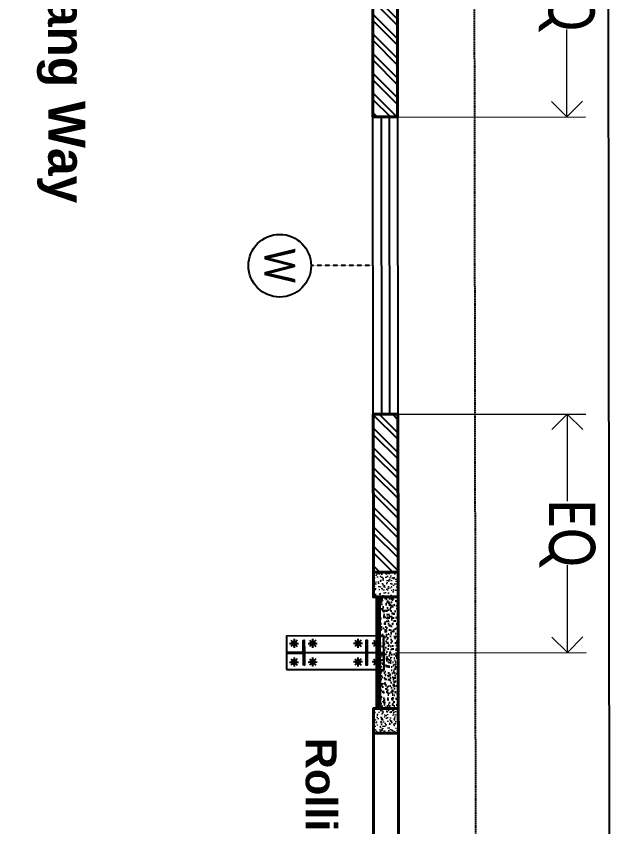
# Model space of a CAD drawing. Header units: feet. Extents: x -99009 to 3252343, y -11094690 to 9035152.
# Drawn here: x 2525954 to 2530777, y -1976592 to -1970049 of the extents above; entities that cross this region are included whole.
import ezdxf

# ---------------------------------------------------------------- set-up
doc = ezdxf.new("R2010")
doc.units = ezdxf.units.FT
doc.header["$PDSIZE"] = -1
doc.linetypes.add('HIDDEN', pattern=[0.375, 0.25, -0.125])
for name, color, linetype in [('1', 1, 'Continuous'), ('HATCH', 252, 'Continuous'), ('K-LINE', 7, 'Continuous'), ('TEXT DETAILS', 190, 'Continuous'), ('WALL DIMENSIONS', 40, 'Continuous'), ('WINDOW', 5, 'Continuous')]:
    doc.layers.add(name, color=color, linetype=linetype)
for name, color, linetype, lineweight in [('DIMENTIONS', 33, 'Continuous', 15), ('ELEVATION', 2, 'Continuous', 25), ('RCC', 3, 'Continuous', 40), ('ROAD', 134, 'Continuous', 0), ('WALL', 10, 'Continuous', 40)]:
    doc.layers.add(name, color=color, linetype=linetype, lineweight=lineweight)
doc.layers.add('HATCH WALL', color=7, linetype='Continuous', true_color=0x7d7d7d)
doc.styles.add('CALIBRI', font='calibri.ttf', dxfattribs={"width": 0.8})
doc.styles.get("Standard").update_dxf_attribs({"font": 'GOTHICB.TTF'})
doc.dimstyles.new('MERAKI 150', dxfattribs={"dimtxt": 375, "dimasz": 250, "dimexe": 150, "dimexo": 0, "dimgap": 0, "dimtad": 0, "dimdec": 0, "dimzin": 0, "dimdsep": 46, "dimtxsty": 'CALIBRI', "dimblk": 'OPEN90', "dimcen": 0, "dimclrd": 8, "dimclre": 8, "dimclrt": 256, "dimadec": 0, "dimazin": 0, "dimtfac": 1, "dimtdec": 0, "dimtix": 1, "dimtofl": 0, "dimtmove": 0, "dimatfit": 0, "dimldrblk": 'OPEN90', "dimfxl": 1, "dimtolj": 1, "dimtzin": 0, "dimlwd": -1, "dimlwe": -1, "dimarcsym": 1})
pattern_1 = [(270, (-3125, -67.5), (12.5, -5e-15), [])]
pattern_2 = [(45, (612769.12, -85329.73), (-79.549513, 79.549513), []), (45, (612822.15, -85329.73), (-79.549513, 79.549513), [])]
pattern_3 = [(230, (46526.59, -1654.01), (-71.72602, 6.27521), [7.5, -82.5]), (175, (46526.59, -1654.01), (13.87513, -75.21921), [6, -66]), (280.45144, (46520.61, -1653.485), (-57.85088, -68.944), [6.37402, -70.11421]), (226.1842, (46526.59, -1674.01), (-106.72413, 16.55193), [11.25, -123.75]), (276.63564, (46517.7, -1672.63), (-93.4662, -97.41186), [9.56103, -105.17138]), (171.18416, (46526.59, -1674.01), (-93.4662, -97.41186), [9, -99]), (201, (46516.59, -1669.01), (-59.690705, 40.26189), [7.5, -82.5]), (146, (46516.59, -1669.01), (-24.33153, -72.515), [6, -66]), (251.45144, (46511.615, -1665.65), (-84.02224, -32.25312), [6.37402, -70.11421]), (217.5, (46526.59, -1654.008), (-1.215986, -33.289385), [0, -65.2, 0, -67, 0, -66.25]), (187.5, (46526.59, -1654.008), (-26.306954, -39.44117), [0, -38.2, 0, -63.7, 0, -25.25]), (147.5, (46548.89, -1654.008), (-53.382244, 2.255487), [0, -25, 0, -78, 0, -103.5]), (137.5, (46558.89, -1654.01), (-58.318617, -10.0105), [0, -32.5, 0, -51.8, 0, -73.5])]

# ---------------------------------------------------------------- blocks, each defined once
blk = doc.blocks.new('_Open90')
at = {"color": 0, "linetype": 'ByBlock', "lineweight": -2}
for p, q in [((-0.5, 0.5), (0, 0)), ((0, 0), (-1, 0)), ((0, 0), (-0.5, -0.5))]:
    blk.add_line(p, q, dxfattribs=at)
blk = doc.blocks.new('*D177')
at = {"layer": 'Defpoints', "color": 0, "transparency": 16777216}
for p in [(1926, 1366.2), (0, 0), (1926, 0)]:
    blk.add_point(p, dxfattribs=at)
at = {"layer": 'DIMENTIONS', "color": 8, "transparency": 16777216}
for p, q in [((0, 0), (0, 1516.2)), ((1926, 0), (1926, 1516.2)), ((250, 1366.2), (704.2, 1366.2)), ((1676, 1366.2), (1221.8, 1366.2))]:
    blk.add_line(p, q, dxfattribs=at)
at = {"layer": 'DIMENTIONS', "color": 8, "linetype": 'ByBlock', "transparency": 16777216, "xscale": 250, "yscale": 250, "zscale": 250}
for p, rotation in [((0, 1366.2), 179.9999999999762), ((1926, 1366.2), 359.9999999999762)]:
    blk.add_blockref('_Open90', p, dxfattribs=dict(at, rotation=rotation))
at = {"layer": 'DIMENTIONS', "transparency": 16777216, "insert": (963, 1366.2), "char_height": 375, "attachment_point": 5, "style": 'CALIBRI'}
blk.add_mtext('\\A1;\\A1;EQ', dxfattribs=at)
blk = doc.blocks.new('*D178')
at = {"layer": 'Defpoints', "color": 0, "transparency": 16777216}
for p in [(4325, 1366.2), (4325, 0), (6250, 0)]:
    blk.add_point(p, dxfattribs=at)
at = {"layer": 'DIMENTIONS', "color": 8, "transparency": 16777216}
for p, q in [((4325, 0), (4325, 1516.2)), ((6250, 0), (6250, 1516.2)), ((4575, 1366.2), (5028.7, 1366.2)), ((6000, 1366.2), (5546.3, 1366.2))]:
    blk.add_line(p, q, dxfattribs=at)
at = {"layer": 'DIMENTIONS', "color": 8, "linetype": 'ByBlock', "transparency": 16777216, "xscale": 250, "yscale": 250, "zscale": 250}
for p, rotation in [((4325, 1366.2), 179.9999999983568), ((6250, 1366.2), 359.9999999983567)]:
    blk.add_blockref('_Open90', p, dxfattribs=dict(at, rotation=rotation))
at = {"layer": 'DIMENTIONS', "transparency": 16777216, "insert": (5287.5, 1366.2), "char_height": 375, "attachment_point": 5, "rotation": 360, "style": 'CALIBRI'}
blk.add_mtext('\\A1;\\A1;EQ', dxfattribs=at)
blk = doc.blocks.new('W-3')
for p, q in [((1200, 32.5), (-1200, 32.5)), ((1200, -32.5), (-1200, -32.5))]:
    blk.add_line(p, q)
blk.add_lwpolyline([(-1200, 100), (1200, 100), (1200, -100), (-1200, -100)], close=True)
blk = doc.blocks.new('RCC COLUMN')
at = {"layer": 'ROAD'}
h = blk.add_hatch(dxfattribs=at)
h.set_pattern_fill('AR-CONC', color=252, scale=10)
h.set_pattern_definition([(50, (-23146.816, 205572.735), (71.726018, -6.275213), [7.5, -82.5]), (355, (-23146.82, 205572.735), (-13.875133, 75.219213), [6, -66]), (100.451444, (-23140.84, 205572.21), (57.850885, 68.944), [6.37402, -70.11421]), (46.1842, (-23146.82, 205592.735), (106.724133, -16.551928), [11.25, -123.75]), (96.635635, (-23137.92, 205591.36), (93.466195, 97.41186), [9.561034, -105.171376]), (351.184164, (-23146.82, 205592.73), (93.466195, 97.41186), [9, -99]), (21, (-23136.816, 205587.735), (59.690705, -40.261889), [7.5, -82.5]), (326, (-23136.82, 205587.735), (24.331533, 72.515005), [6, -66]), (71.451445, (-23131.84, 205584.38), (84.022238, 32.253115), [6.37402, -70.11421]), (37.5, (-23146.816, 205572.735), (1.2159855, 33.2893854), [0, -65.2, 0, -67, 0, -66.25]), (7.5, (-23146.816, 205572.735), (26.306954, 39.441171), [0, -38.2, 0, -63.7, 0, -25.25]), (327.5, (-23169.116, 205572.735), (53.3822436, -2.2554872), [0, -25, 0, -78, 0, -103.5]), (317.5, (-23179.116, 205572.735), (58.318617, 10.010498), [0, -32.5, 0, -51.8, 0, -73.5])])
h.paths.add_polyline_path([(-100, -115), (100, -115), (100, 85), (-100, 85)])
at = {"layer": 'RCC'}
blk.add_lwpolyline([(-100, -115), (100, -115), (100, 85), (-100, 85)], close=True, dxfattribs=at)
blk = doc.blocks.new('W')
at = {"layer": 'TEXT DETAILS', "linetype": 'HIDDEN', "ltscale": 0.5}
blk.add_lwpolyline([(0, 0), (0, -500)], dxfattribs=at)
at = {"layer": 'TEXT DETAILS'}
blk.add_circle((0, -753), 253, dxfattribs=at)
at = {"layer": 'TEXT DETAILS', "insert": (0, -753), "char_height": 250, "width": 261.905, "attachment_point": 5, "style": 'CALIBRI'}
blk.add_mtext('W', dxfattribs=at)
blk = doc.blocks.new('HALF PARADI')
at = {"layer": 'HATCH'}
h = blk.add_hatch(dxfattribs=at)
h.set_pattern_fill('ANSI31', color=256, scale=100, angle=315)
h.set_pattern_definition([(90, (593294.512, -61495.616), (-12.5, 8e-16), [])])
h.paths.add_polyline_path([(0, -150), (450, -150), (450, -175), (0, -175)])
at = {"layer": 'WALL DIMENSIONS'}
h = blk.add_hatch(dxfattribs=at)
h.set_pattern_fill('AR-CONC', color=252, scale=10, angle=360)
h.set_pattern_definition([(50, (546767.92, -60295.91), (71.726018, -6.2752135), [7.5, -82.5]), (355, (546767.92, -60295.91), (-13.875133, 75.219213), [6, -66]), (100.451444, (546773.9, -60296.43), (57.850885, 68.943999), [6.374019, -70.114211]), (46.1842, (546767.92, -60275.91), (106.724133, -16.551928), [11.25, -123.75]), (96.635635, (546776.82, -60277.29), (93.466195, 97.41186), [9.561034, -105.171376]), (351.184164, (546767.92, -60275.91), (93.466195, 97.41186), [9, -99]), (21, (546777.92, -60280.91), (59.690705, -40.261889), [7.5, -82.5]), (326, (546777.92, -60280.91), (24.331533, 72.5150045), [6, -66]), (71.451445, (546782.9, -60284.266), (84.022238, 32.253115), [6.374019, -70.114211]), (37.5, (546767.923, -60295.91), (1.2159855, 33.2893854), [0, -65.2, 0, -67, 0, -66.25]), (7.5, (546767.923, -60295.91), (26.3069537, 39.4411712), [0, -38.2, 0, -63.7, 0, -25.25]), (327.5, (546745.623, -60295.91), (53.3822436, -2.2554872), [0, -25, 0, -78, 0, -103.5]), (317.5, (546735.623, -60295.91), (58.318617, 10.0104982), [0, -32.5, 0, -51.8, 0, -73.5])])
h.paths.add_polyline_path([(0, 0), (450, 0), (450, -150), (0, -150)])
at = {"layer": 'ELEVATION'}
blk.add_lwpolyline([(0, -150), (450, -150), (450, -175), (0, -175)], dxfattribs=at)
at = {"layer": 'RCC'}
blk.add_lwpolyline([(0, 0), (450, 0), (450, -150), (0, -150)], dxfattribs=at)
at = {"xscale": -1, "rotation": 180}
blk.add_blockref('RCC COLUMN', (550, -115), dxfattribs=at)
blk = doc.blocks.new('m30ab')
at = {"color": 7}
for p, q in [((-110.5, 75.5), (-38.5, 75.5)), ((-100, 100.9), (-49.1, 50)), ((-49.1, 100.9), (-100, 50)), ((-74.5, 111.5), (-74.5, 39.5)), ((39.5, 75.5), (111.5, 75.5)), ((50, 100.9), (100.9, 50)), ((100.9, 100.9), (50, 50)), ((75.5, 111.5), (75.5, 39.5)), ((-100, -49.1), (-49.1, -100)), ((-49.1, -49.1), (-100, -100)), ((-74.5, -38.5), (-74.5, -110.5)), ((50, -49.1), (100.9, -100)), ((100.9, -49.1), (50, -100)), ((75.5, -38.5), (75.5, -110.5)), ((-110.5, -74.5), (-38.5, -74.5)), ((39.5, -74.5), (111.5, -74.5))]:
    blk.add_line(p, q, dxfattribs=at)
for centre in [(-74.5, 75.5), (75.5, 75.5), (-74.5, -74.5), (75.5, -74.5)]:
    blk.add_circle(centre, 18, dxfattribs=at)
blk = doc.blocks.new('FD830J')
at = {"color": 1}
blk.add_lwpolyline([(928669.3, 407578.9), (927883.3, 407578.9), (927883.3, 407308.9), (928669.3, 407308.9)], close=True, dxfattribs=at)
at = {"color": 3}
blk.add_lwpolyline([(928534.3, 407543.9), (928534.3, 407343.9), (928526.3, 407343.9), (928526.3, 407441.4), (928026.3, 407441.4), (928026.3, 407343.9), (928018.3, 407343.9), (928018.3, 407543.9), (928026.3, 407543.9), (928026.3, 407446.4), (928526.3, 407446.4), (928526.3, 407543.9)], close=True, dxfattribs=at)
at = {"color": 4}
for points in [[(928018.3, 407446.4), (928018.3, 407441.4), (927883.3, 407441.4), (927883.3, 407446.4)], [(928534.3, 407446.4), (928534.3, 407441.4), (928669.3, 407441.4), (928669.3, 407446.4)]]:
    blk.add_lwpolyline(points, close=True, dxfattribs=at)
at = {"color": 1, "xscale": -1, "rotation": 179.9999999999999}
blk.add_blockref('m30ab', (928017.8, 407444.4), dxfattribs=at)
at = {"color": 1, "rotation": 180}
blk.add_blockref('m30ab', (928534.8, 407444.4), dxfattribs=at)
blk = doc.blocks.new('WALL W SIDE')
at = {"layer": 'HATCH'}
h = blk.add_hatch(dxfattribs=at)
h.set_pattern_fill('ANSI31', color=256, scale=100, angle=225)
h.set_pattern_definition(pattern_1)
h.paths.add_polyline_path([(0, -150), (450, -150), (450, -175), (0, -175)])
h = blk.add_hatch(dxfattribs=at)
h.set_pattern_fill('ANSI31', color=256, scale=100, angle=315)
h.set_pattern_definition(pattern_1)
h.paths.add_polyline_path([(6250, -150), (5800, -150), (5800, -175), (6250, -175)])
at = {"layer": 'HATCH WALL'}
h = blk.add_hatch(dxfattribs=at)
h.set_pattern_fill('ANSI32', color=256, scale=300, style=0)
h.set_pattern_definition(pattern_2)
h.paths.add_polyline_path([(5600, -200), (4325, -200), (4325, 0), (5600, 0)])
h = blk.add_hatch(dxfattribs=at)
h.set_pattern_fill('ANSI32', color=256, scale=300, style=0)
h.set_pattern_definition(pattern_2)
h.paths.add_polyline_path([(1925, -200), (650, -200), (650, 0), (1925, 0)])
at = {"layer": 'WALL DIMENSIONS'}
h = blk.add_hatch(dxfattribs=at)
h.set_pattern_fill('AR-CONC', color=252, scale=10, angle=180)
h.set_pattern_definition(pattern_3)
h.paths.add_polyline_path([(450, 0), (0, 0), (0, -150), (450, -150)])
h = blk.add_hatch(dxfattribs=at)
h.set_pattern_fill('AR-CONC', color=252, scale=10, angle=360)
h.set_pattern_definition(pattern_3)
h.paths.add_polyline_path([(5800, 0), (6250, 0), (6250, -150), (5800, -150)])
at = {"layer": 'ELEVATION'}
for points in [[(0, -175), (450, -175), (450, -150), (0, -150)], [(6250, -175), (5800, -175), (5800, -150), (6250, -150)]]:
    blk.add_lwpolyline(points, dxfattribs=at)
at = {"layer": 'RCC'}
for points in [[(0, -150), (450, -150), (450, 0), (0, 0)], [(6250, -150), (5800, -150), (5800, 0), (6250, 0)]]:
    blk.add_lwpolyline(points, dxfattribs=at)
at = {"layer": 'WALL'}
for points in [[(5600, -200), (4325, -200), (4325, 0), (5600, 0)], [(1925, -200), (650, -200), (650, 0), (1925, 0)]]:
    blk.add_lwpolyline(points, close=True, dxfattribs=at)
at = {"xscale": -1, "rotation": 180}
blk.add_blockref('RCC COLUMN', (550, -115), dxfattribs=at)
at = {"rotation": 180}
blk.add_blockref('RCC COLUMN', (5700, -115), dxfattribs=at)
blk.add_blockref('W', (3125, -200))
at = {"layer": 'WINDOW', "rotation": 180}
blk.add_blockref('W-3', (3125, -100), dxfattribs=at)
at = {"layer": 'DIMENTIONS'}
for p1, p2, distance, picture, middle in [((0, 0), (1926, 0), 1366.2, '*D177', (963, 1366.2)), ((6250, 0), (4325, 0), -1366.2, '*D178', (5287.5, 1366.2))]:
    dim = blk.add_aligned_dim(p1=p1, p2=p2, distance=distance, text='\\A1;EQ', dimstyle='MERAKI 150', override={"dimtxsty": 'CALIBRI'}, dxfattribs=at)
    dim.commit()
    dim.dimension.update_dxf_attribs({"geometry": picture, "text_midpoint": middle})

msp = doc.modelspace()

# ---------------------------------------------------------------- linework, layer by layer
msp.add_lwpolyline([(2399418.96967, -1877847.67055), (2530627.71938, -1877471.10847), (2530777.44027, -2009341.13689), (2399568.69056, -2009717.69897)], close=True)
at = {"layer": '1'}
msp.add_arc((2520410.24778, -1978395.99612), 100000, 84.1346387202, 194.3871675539, dxfattribs=at)
at = {"layer": 'ELEVATION', "linetype": 'HIDDEN'}
msp.add_lwpolyline([(2529489.72448, -1893835.93596), (2529504.82485, -1907135.92729), (2520325.31233, -1907146.34951), (2520330.81886, -1911996.34638), (2529565.81291, -1911985.86127), (2529702.62054, -2004963.77257)], dxfattribs=at)
at = {"layer": 'WALL'}
msp.add_lwpolyline([(2529042.5452, -1979569.88908), (2529038.30643, -1975836.49718), (2528838.30656, -1975836.72425), (2528842.54533, -1979570.11615)], close=True, dxfattribs=at)

# ---------------------------------------------------------------- block references
at = {"rotation": 180.0650517140735}
msp.add_blockref('FD830J', (3456342.65647, -1566688.86047), dxfattribs=at)
at = {"layer": 'RCC', "rotation": 270.0650517140735}
msp.add_blockref('HALF PARADI', (2529037.56845, -1975186.50176), dxfattribs=at)
at = {"layer": 'WALL', "rotation": 270.0650517140735}
msp.add_blockref('WALL W SIDE', (2529030.47241, -1968936.50579), dxfattribs=at)

# ---------------------------------------------------------------- texts
at = {"layer": 'K-LINE', "insert": (2526510.50387, -1969596.75305), "char_height": 300, "width": 2495.2996665, "attachment_point": 1, "rotation": 270.065051714}
msp.add_mtext('{Gang Way}', dxfattribs=at)
at = {"layer": 'K-LINE', "lineweight": 5, "insert": (2528539.00492, -1974997.51045), "char_height": 250, "attachment_point": 1, "rotation": 270.065051714}
msp.add_mtext_dynamic_manual_height_columns('\\pxqc;{\\fArial|b1|i0|c0|p34;Rolling Shutter Opening}', width=5765.2435607, gutter_width=1, heights=[0], dxfattribs=at)

doc.saveas('drawing.dxf')
